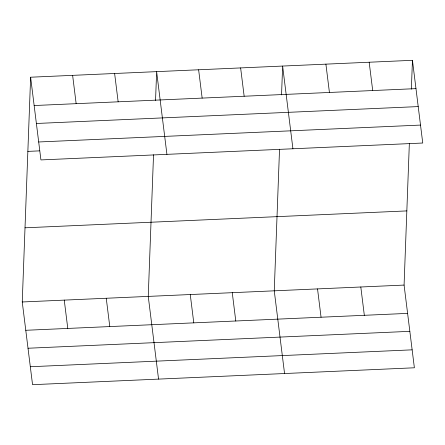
<?xml version="1.0" encoding="UTF-8"?>
<svg xmlns="http://www.w3.org/2000/svg" width="445" height="445" viewBox="0 0 445 445"><rect width="100%" height="100%" fill="white"/><g stroke="black" fill="none" stroke-linecap="round" stroke-linejoin="round"><path stroke-width="0.67" d="M409.35 143.435L404.077 285.078L414.378 367.787L32.552 384.686L22.25 301.977L30.622 77.213L412.448 60.314L422.75 143.023L40.923 159.922L30.622 77.213M153.531 154.76L148.252 296.398L158.554 379.107M155.55 100.481L156.623 71.639L166.925 154.348M279.532 149.181L274.254 290.819L284.555 373.527M281.552 94.907L282.625 66.06L292.927 148.769M411.375 89.161L412.448 60.314M34.148 105.532L415.975 88.633M36.384 123.482L418.211 106.583M38.687 141.977L420.514 125.078M27.857 151.383L39.566 150.866M25.015 227.807L406.841 210.908M22.25 301.977L404.077 285.078M25.777 330.29L407.603 313.391M28.013 348.24L409.839 331.341M30.316 366.736L412.142 349.837M369.172 62.233L372.704 90.552M360.806 286.992L364.333 315.31M325.901 64.147L329.428 92.465M317.53 288.905L321.056 317.224M240.628 67.924L244.155 96.237M232.257 292.682L235.783 320.995M198.626 69.782L202.152 98.1M190.254 294.54L193.781 322.859M114.621 73.497L118.148 101.816M106.249 298.256L109.782 326.574M72.624 75.355L76.151 103.674M64.252 300.114L67.779 328.432"/></g></svg>
